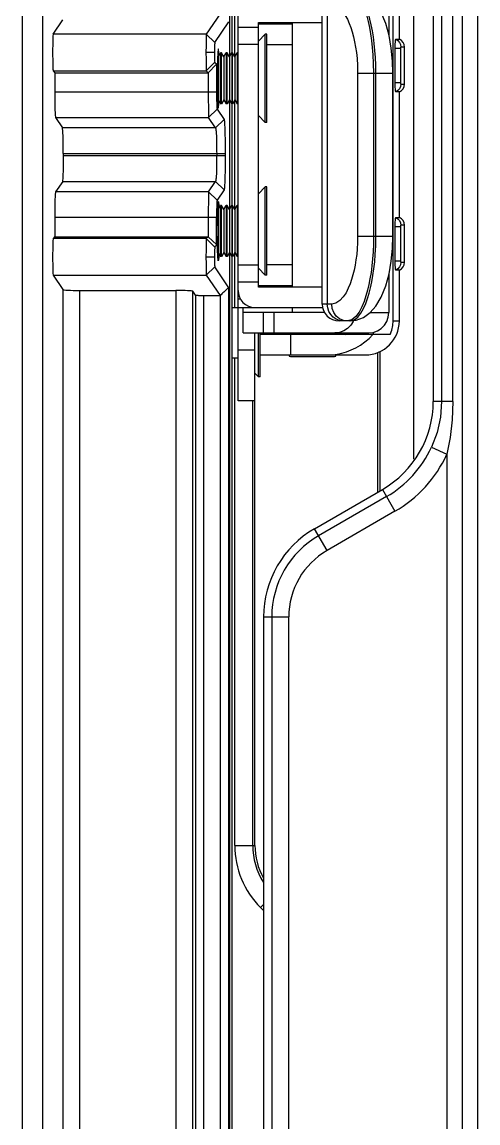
# Model space of a CAD drawing. Header units: millimetres. Extents: x -3132 to 28633, y 682 to 5849.
# Drawn here: x 23356.7 to 23383.5, y 5148.7 to 5213.5 of the extents above; entities that cross this region are included whole.
import ezdxf

# ---------------------------------------------------------------- set-up
doc = ezdxf.new("R2010")
doc.units = ezdxf.units.MM

# ---------------------------------------------------------------- blocks, each defined once
blk = doc.blocks.new('gf')
at = {"linetype": 'Continuous'}
for p, q in [((20080.509, 5019.862), (20080.509, 5447.259)), ((20081.425, 5018.821), (20081.425, 5447.259)), ((20066.792, 5436.434), (20066.792, 5384.2)), ((20054.561, 5432.418), (20054.561, 5125.971)), ((20077.651, 5360.497), (20077.651, 5427.983)), ((20066.931, 5427.208), (20066.931, 5384.434)), ((20079.28, 5425.424), (20079.28, 5363.898)), ((20079.936, 5363.898), (20079.936, 5425.424)), ((20078.792, 5424.49), (20078.792, 5363.898)), ((20055.786, 5126.778), (20055.787, 5399.762)), ((20067.287, 5363.934), (20067.287, 5392.934)), ((20076.426, 5368.634), (20076.426, 5388.234)), ((20076.792, 5385.234), (20076.792, 5388.234)), ((20076.17, 5387.734), (20076.17, 5385.505)), ((20067.098, 5384.2), (20067.098, 5387.434)), ((20072.249, 5369.634), (20072.249, 5387.234)), ((20072.546, 5387.234), (20072.546, 5369.634)), ((20056.398, 5385.543), (20056.959, 5386.384)), ((20066.231, 5386.74), (20065.419, 5385.543)), ((20065.919, 5385.043), (20066.738, 5386.273)), ((20068.487, 5370.634), (20068.487, 5386.234)), ((20068.487, 5386.234), (20072.249, 5386.234)), ((20068.587, 5386.134), (20068.587, 5386.234)), ((20070.476, 5386.234), (20070.476, 5370.634)), ((20065.419, 5385.543), (20056.398, 5385.543)), ((20065.919, 5385.043), (20065.419, 5385.543)), ((20068.487, 5385.934), (20067.287, 5385.934)), ((20070.476, 5386.134), (20068.487, 5386.134)), ((20068.887, 5385.534), (20068.487, 5385.132)), ((20068.887, 5380.334), (20068.887, 5385.534)), ((20068.987, 5385.534), (20068.887, 5385.534)), ((20068.987, 5380.334), (20068.987, 5385.534)), ((20068.487, 5384.934), (20067.287, 5384.934)), ((20068.987, 5384.934), (20070.476, 5384.934)), ((20076.58, 5385.234), (20076.792, 5385.234)), ((20065.9, 5384.463), (20065.4, 5384.463)), ((20065.902, 5384.616), (20065.901, 5384.556)), ((20065.901, 5384.556), (20065.901, 5384.463)), ((20065.903, 5384.736), (20065.902, 5384.676)), ((20065.902, 5384.676), (20065.902, 5384.616)), ((20065.904, 5384.793), (20065.903, 5384.736)), ((20065.906, 5384.847), (20065.904, 5384.793)), ((20066.129, 5384.2), (20066.09, 5384.267)), ((20066.129, 5384.2), (20066.264, 5384.434)), ((20066.264, 5384.434), (20066.264, 5381.434)), ((20066.318, 5384.434), (20066.264, 5384.434)), ((20066.318, 5381.434), (20066.318, 5384.434)), ((20066.453, 5384.2), (20066.318, 5384.434)), ((20066.453, 5384.2), (20066.588, 5384.434)), ((20066.588, 5384.434), (20066.588, 5381.434)), ((20066.642, 5384.434), (20066.588, 5384.434)), ((20066.642, 5381.434), (20066.642, 5384.434)), ((20066.778, 5384.2), (20066.642, 5384.434)), ((20066.778, 5384.2), (20066.913, 5384.434)), ((20066.913, 5384.434), (20066.913, 5381.434)), ((20066.967, 5384.434), (20066.913, 5384.434)), ((20066.967, 5381.434), (20066.967, 5384.434)), ((20067.102, 5384.2), (20066.967, 5384.434)), ((20067.102, 5384.2), (20067.238, 5384.434)), ((20067.238, 5384.434), (20067.238, 5381.434)), ((20067.287, 5384.434), (20067.238, 5384.434)), ((20076.52, 5384.684), (20076.52, 5382.684)), ((20076.869, 5384.684), (20076.52, 5384.684)), ((20076.869, 5384.684), (20076.869, 5382.684)), ((20077.092, 5384.776), (20076.879, 5384.776)), ((20077.092, 5382.593), (20077.092, 5384.776)), ((20065.419, 5383.382), (20065.9, 5383.863)), ((20066.023, 5383.765), (20065.523, 5383.259)), ((20066.043, 5383.746), (20065.9, 5383.863)), ((20066.129, 5384.2), (20066.129, 5381.669)), ((20066.453, 5384.2), (20066.453, 5381.669)), ((20066.778, 5384.2), (20066.778, 5381.669)), ((20067.102, 5384.2), (20067.102, 5381.669)), ((20056.398, 5383.382), (20065.419, 5383.382)), ((20056.398, 5383.382), (20056.486, 5383.251)), ((20056.486, 5383.284), (20056.486, 5382.118)), ((20056.486, 5383.251), (20065.523, 5383.251)), ((20065.419, 5383.382), (20065.519, 5383.263)), ((20065.523, 5383.259), (20065.523, 5382.118)), ((20074.334, 5383.234), (20074.334, 5373.634)), ((20074.334, 5383.234), (20076.413, 5383.234)), ((20075.268, 5383.234), (20075.268, 5373.634)), ((20075.413, 5373.634), (20075.413, 5383.234)), ((20076.413, 5373.634), (20076.413, 5383.234)), ((20076.52, 5382.684), (20076.869, 5382.684)), ((20076.879, 5382.593), (20077.092, 5382.593)), ((20066.023, 5382.118), (20056.486, 5382.118)), ((20066.024, 5381.936), (20066.025, 5381.826)), ((20066.025, 5381.826), (20066.026, 5381.717)), ((20066.026, 5381.717), (20066.028, 5381.611)), ((20066.129, 5381.669), (20066.09, 5381.602)), ((20066.129, 5381.669), (20066.264, 5381.434)), ((20066.453, 5381.669), (20066.318, 5381.434)), ((20066.453, 5381.669), (20066.588, 5381.434)), ((20066.778, 5381.669), (20066.642, 5381.434)), ((20066.778, 5381.669), (20066.913, 5381.434)), ((20066.792, 5381.669), (20066.792, 5375.2)), ((20067.102, 5381.669), (20066.967, 5381.434)), ((20067.098, 5375.2), (20067.098, 5381.669)), ((20067.102, 5381.669), (20067.238, 5381.434)), ((20076.792, 5382.134), (20076.58, 5382.134)), ((20076.792, 5374.734), (20076.792, 5382.134)), ((20066.056, 5381.12), (20065.556, 5380.62)), ((20066.028, 5381.611), (20066.031, 5381.51)), ((20066.031, 5381.51), (20066.033, 5381.447)), ((20066.033, 5381.447), (20066.035, 5381.388)), ((20066.035, 5381.388), (20066.037, 5381.334)), ((20066.037, 5381.334), (20066.039, 5381.285)), ((20066.056, 5381.12), (20066.464, 5380.509)), ((20066.159, 5381.426), (20066.166, 5381.603)), ((20066.318, 5381.434), (20066.264, 5381.434)), ((20066.642, 5381.434), (20066.588, 5381.434)), ((20066.967, 5381.434), (20066.913, 5381.434)), ((20066.931, 5381.434), (20066.931, 5379.842)), ((20067.287, 5381.434), (20067.238, 5381.434)), ((20056.536, 5380.62), (20065.556, 5380.62)), ((20056.536, 5380.62), (20056.943, 5380.009)), ((20065.55, 5380.84), (20065.551, 5380.776)), ((20065.963, 5380.009), (20065.556, 5380.62)), ((20066.464, 5380.509), (20065.963, 5380.009)), ((20068.887, 5380.334), (20068.487, 5380.737)), ((20068.987, 5380.334), (20068.887, 5380.334)), ((20065.963, 5380.009), (20056.943, 5380.009)), ((20066.495, 5380.234), (20066.499, 5380.159)), ((20066.499, 5380.159), (20066.503, 5380.075)), ((20066.503, 5380.075), (20066.507, 5379.984)), ((20066.507, 5379.984), (20066.51, 5379.885)), ((20066.51, 5379.885), (20066.514, 5379.78)), ((20066.514, 5379.78), (20066.517, 5379.67)), ((20066.931, 5379.84), (20066.931, 5377.029)), ((20066.018, 5379.411), (20066.02, 5379.324)), ((20066.02, 5379.324), (20066.021, 5379.232)), ((20066.021, 5379.232), (20066.022, 5379.137)), ((20066.517, 5379.67), (20066.519, 5379.555)), ((20066.519, 5379.555), (20066.522, 5379.436)), ((20066.522, 5379.436), (20066.524, 5379.315)), ((20066.524, 5379.315), (20066.526, 5379.192)), ((20066.526, 5379.192), (20066.527, 5379.068)), ((20066.527, 5379.068), (20066.528, 5378.943)), ((20056.992, 5378.511), (20056.992, 5378.358)), ((20056.992, 5378.511), (20066.53, 5378.511)), ((20066.025, 5378.725), (20066.027, 5378.618)), ((20066.027, 5378.618), (20066.029, 5378.511)), ((20066.029, 5378.511), (20066.029, 5378.358)), ((20066.528, 5378.943), (20066.529, 5378.819)), ((20066.529, 5378.819), (20066.53, 5378.695)), ((20066.53, 5378.695), (20066.53, 5378.572)), ((20066.53, 5378.572), (20066.53, 5378.235)), ((20066.53, 5378.358), (20056.992, 5378.358)), ((20066.025, 5378.087), (20066.022, 5377.774)), ((20066.022, 5377.774), (20066.022, 5377.675)), ((20066.026, 5378.195), (20066.025, 5378.087)), ((20066.526, 5377.739), (20066.525, 5377.615)), ((20066.528, 5377.863), (20066.526, 5377.739)), ((20066.529, 5377.988), (20066.528, 5377.863)), ((20066.53, 5378.235), (20066.529, 5378.112)), ((20066.529, 5378.112), (20066.529, 5377.988)), ((20066.022, 5377.675), (20066.02, 5377.58)), ((20066.515, 5377.143), (20066.512, 5377.035)), ((20066.518, 5377.256), (20066.515, 5377.143)), ((20066.521, 5377.373), (20066.518, 5377.256)), ((20066.523, 5377.493), (20066.521, 5377.373)), ((20066.525, 5377.615), (20066.523, 5377.493)), ((20056.967, 5376.86), (20056.536, 5376.249)), ((20056.967, 5376.86), (20065.963, 5376.86)), ((20065.556, 5376.249), (20065.963, 5376.86)), ((20066.464, 5376.36), (20065.963, 5376.86)), ((20066.505, 5376.838), (20066.501, 5376.751)), ((20066.509, 5376.933), (20066.505, 5376.838)), ((20066.512, 5377.035), (20066.509, 5376.933)), ((20066.931, 5377.027), (20066.931, 5375.434)), ((20068.887, 5376.534), (20068.487, 5376.132)), ((20068.887, 5371.334), (20068.887, 5376.534)), ((20068.987, 5376.534), (20068.887, 5376.534)), ((20068.987, 5371.334), (20068.987, 5376.534)), ((20065.556, 5376.249), (20056.536, 5376.249)), ((20066.056, 5375.749), (20065.556, 5376.249)), ((20066.464, 5376.36), (20066.056, 5375.749)), ((20065.536, 5375.352), (20065.527, 5374.982)), ((20066.028, 5375.223), (20066.026, 5375.115)), ((20066.03, 5375.326), (20066.028, 5375.223)), ((20066.032, 5375.391), (20066.03, 5375.326)), ((20066.034, 5375.452), (20066.032, 5375.391)), ((20066.036, 5375.509), (20066.034, 5375.452)), ((20066.129, 5375.2), (20066.09, 5375.267)), ((20066.129, 5375.2), (20066.264, 5375.434)), ((20066.129, 5375.2), (20066.129, 5372.669)), ((20066.159, 5375.443), (20066.166, 5375.266)), ((20066.264, 5375.434), (20066.264, 5372.434)), ((20066.318, 5375.434), (20066.264, 5375.434)), ((20066.318, 5372.434), (20066.318, 5375.434)), ((20066.453, 5375.2), (20066.318, 5375.434)), ((20066.453, 5375.2), (20066.588, 5375.434)), ((20066.453, 5375.2), (20066.453, 5372.669)), ((20066.588, 5375.434), (20066.588, 5372.434)), ((20066.642, 5375.434), (20066.588, 5375.434)), ((20066.642, 5372.434), (20066.642, 5375.434)), ((20066.778, 5375.2), (20066.642, 5375.434)), ((20066.778, 5375.2), (20066.913, 5375.434)), ((20066.778, 5375.2), (20066.778, 5372.669)), ((20066.913, 5375.434), (20066.913, 5372.434)), ((20066.967, 5375.434), (20066.913, 5375.434)), ((20066.967, 5372.434), (20066.967, 5375.434)), ((20067.102, 5375.2), (20066.967, 5375.434)), ((20067.102, 5375.2), (20067.238, 5375.434)), ((20067.102, 5375.2), (20067.102, 5372.669)), ((20067.238, 5375.434), (20067.238, 5372.434)), ((20067.287, 5375.434), (20067.238, 5375.434)), ((20056.486, 5374.751), (20056.486, 5373.585)), ((20056.486, 5374.751), (20066.023, 5374.751)), ((20065.523, 5374.751), (20065.523, 5373.601)), ((20066.024, 5374.896), (20066.023, 5374.751)), ((20066.023, 5373.104), (20066.023, 5374.751)), ((20066.026, 5375.115), (20066.024, 5375.006)), ((20066.024, 5375.006), (20066.024, 5374.896)), ((20076.58, 5374.734), (20076.792, 5374.734)), ((20076.52, 5374.184), (20076.52, 5372.184)), ((20076.869, 5374.184), (20076.52, 5374.184)), ((20076.869, 5374.184), (20076.869, 5372.184)), ((20077.092, 5374.276), (20076.879, 5374.276)), ((20077.092, 5372.093), (20077.092, 5374.276)), ((20056.486, 5373.618), (20056.398, 5373.486)), ((20065.419, 5373.486), (20056.398, 5373.486)), ((20056.486, 5373.585), (20065.523, 5373.601)), ((20065.523, 5373.601), (20065.419, 5373.486)), ((20065.907, 5373), (20065.419, 5373.486)), ((20066.043, 5373.123), (20065.523, 5373.601)), ((20074.334, 5373.634), (20076.413, 5373.634)), ((20065.907, 5373), (20066.043, 5373.123)), ((20066.129, 5372.669), (20066.09, 5372.602)), ((20066.129, 5372.669), (20066.264, 5372.434)), ((20066.453, 5372.669), (20066.318, 5372.434)), ((20066.453, 5372.669), (20066.588, 5372.434)), ((20066.778, 5372.669), (20066.642, 5372.434)), ((20066.778, 5372.669), (20066.913, 5372.434)), ((20066.792, 5372.669), (20066.792, 5144.2)), ((20067.102, 5372.669), (20066.967, 5372.434)), ((20067.098, 5369.434), (20067.098, 5372.669)), ((20067.102, 5372.669), (20067.238, 5372.434)), ((20065.4, 5372.406), (20065.9, 5372.406)), ((20065.901, 5372.406), (20065.901, 5372.313)), ((20065.901, 5372.313), (20065.902, 5372.252)), ((20065.902, 5372.252), (20065.902, 5372.192)), ((20065.902, 5372.192), (20065.903, 5372.133)), ((20065.903, 5372.133), (20065.904, 5372.075)), ((20065.904, 5372.075), (20065.906, 5372.021)), ((20065.906, 5372.021), (20065.907, 5371.972)), ((20066.318, 5372.434), (20066.264, 5372.434)), ((20066.642, 5372.434), (20066.588, 5372.434)), ((20066.967, 5372.434), (20066.913, 5372.434)), ((20066.931, 5372.434), (20066.931, 5267.773)), ((20067.287, 5372.434), (20067.238, 5372.434)), ((20067.287, 5371.934), (20068.487, 5371.934)), ((20070.476, 5371.934), (20068.987, 5371.934)), ((20076.52, 5372.184), (20076.869, 5372.184)), ((20076.879, 5372.093), (20077.092, 5372.093)), ((20056.398, 5371.325), (20065.419, 5371.325)), ((20056.398, 5371.325), (20056.959, 5370.485)), ((20065.419, 5371.325), (20065.919, 5371.826)), ((20065.419, 5371.325), (20066.231, 5370.129)), ((20066.738, 5370.596), (20065.919, 5371.826)), ((20068.887, 5371.334), (20068.487, 5371.737)), ((20068.987, 5371.334), (20068.887, 5371.334)), ((20076.17, 5371.363), (20076.17, 5369.134)), ((20076.792, 5371.634), (20076.58, 5371.634)), ((20076.792, 5368.634), (20076.792, 5371.634)), ((20067.287, 5370.934), (20068.487, 5370.934)), ((20068.487, 5370.734), (20070.476, 5370.734)), ((20072.249, 5370.634), (20068.487, 5370.634)), ((20068.587, 5370.634), (20068.587, 5370.734)), ((20056.959, 5370.485), (20056.959, 5146.384)), ((20057.958, 5146.434), (20057.958, 5370.434)), ((20057.958, 5370.434), (20063.617, 5370.434)), ((20063.617, 5370.434), (20063.617, 5146.434)), ((20064.616, 5146.485), (20064.616, 5370.384)), ((20064.775, 5370.146), (20064.616, 5370.384)), ((20064.775, 5370.146), (20064.775, 5146.723)), ((20065.008, 5370.124), (20064.969, 5370.125)), ((20065.048, 5370.123), (20065.008, 5370.124)), ((20065.091, 5370.122), (20065.048, 5370.123)), ((20065.136, 5370.121), (20065.091, 5370.122)), ((20065.182, 5370.12), (20065.136, 5370.121)), ((20065.228, 5370.12), (20065.182, 5370.12)), ((20066.231, 5370.12), (20065.228, 5370.12)), ((20065.275, 5146.749), (20065.275, 5370.12)), ((20066.287, 5370.184), (20066.231, 5370.129)), ((20066.231, 5370.129), (20066.231, 5146.74)), ((20066.341, 5370.238), (20066.287, 5370.184)), ((20066.394, 5370.289), (20066.341, 5370.238)), ((20066.443, 5370.337), (20066.394, 5370.289)), ((20066.489, 5370.381), (20066.443, 5370.337)), ((20066.53, 5370.42), (20066.489, 5370.381)), ((20066.567, 5370.455), (20066.53, 5370.42)), ((20066.739, 5146.273), (20066.739, 5370.596)), ((20066.937, 5369.434), (20072.267, 5369.434)), ((20067.287, 5369.934), (20067.428, 5369.934)), ((20067.587, 5367.934), (20067.587, 5369.434)), ((20070.476, 5369.434), (20070.476, 5369.134)), ((20072.805, 5369.634), (20072.249, 5369.634)), ((20072.39, 5369.134), (20067.587, 5369.134)), ((20068.787, 5367.934), (20068.787, 5369.134)), ((20069.393, 5369.134), (20069.393, 5367.934)), ((20073.48, 5368.634), (20073.272, 5368.659)), ((20073.992, 5368.703), (20073.739, 5368.634)), ((20075.077, 5369.134), (20076.17, 5369.134)), ((20073.885, 5368.634), (20073.249, 5368.634)), ((20076.426, 5368.634), (20076.792, 5368.634)), ((20067.587, 5367.934), (20074.985, 5367.934)), ((20068.287, 5363.934), (20068.287, 5367.934)), ((20068.487, 5365.334), (20068.487, 5367.934)), ((20068.587, 5365.334), (20068.587, 5367.934)), ((20076.261, 5367.834), (20068.587, 5367.834)), ((20070.407, 5366.634), (20070.407, 5367.834)), ((20070.476, 5367.934), (20070.476, 5367.834)), ((20072.876, 5367.934), (20072.876, 5367.834)), ((20075.241, 5367.964), (20075.241, 5367.834)), ((20067.287, 5366.934), (20068.287, 5366.934)), ((20075.512, 5366.781), (20075.512, 5358.541)), ((20075.655, 5358.623), (20075.655, 5366.83)), ((20067.287, 5366.434), (20066.937, 5366.434)), ((20067.098, 5337.731), (20067.098, 5366.434)), ((20068.587, 5366.634), (20074.792, 5366.634)), ((20070.376, 5366.534), (20072.976, 5366.534)), ((20068.487, 5365.334), (20068.288, 5365.535)), ((20068.587, 5365.334), (20068.487, 5365.334)), ((20068.287, 5363.934), (20067.287, 5363.934)), ((20068.152, 5337.731), (20068.152, 5363.934)), ((20068.286, 5337.731), (20068.286, 5363.934)), ((20079.936, 5363.898), (20078.792, 5363.898)), ((20078.684, 5361.193), (20079.592, 5360.776)), ((20079.592, 5360.776), (20079.592, 5156.092)), ((20071.792, 5356.393), (20075.792, 5358.702)), ((20076.034, 5358.284), (20072.034, 5355.974)), ((20075.792, 5358.702), (20076.534, 5357.418)), ((20076.534, 5357.418), (20072.534, 5355.109)), ((20072.534, 5355.109), (20071.792, 5356.393)), ((20068.792, 5351.197), (20068.792, 5273.331)), ((20068.792, 5351.197), (20070.275, 5351.197)), ((20069.275, 5351.197), (20069.275, 5165.672)), ((20070.275, 5165.672), (20070.275, 5351.197)), ((20067.098, 5337.731), (20068.286, 5337.731)), ((20068.792, 5334.237), (20068.618, 5334.063)), ((20068.618, 5334.063), (20068.792, 5333.888))]:
    blk.add_line(p, q, dxfattribs=at)
for points in [[(20073.739, 5388.234), (20073.984, 5388.169), (20074.198, 5388.004), (20074.382, 5387.771), (20074.538, 5387.498), (20074.667, 5387.207), (20074.776, 5386.908), (20074.87, 5386.601), (20074.953, 5386.275), (20075.028, 5385.926), (20075.094, 5385.555), (20075.15, 5385.165), (20075.196, 5384.755), (20075.232, 5384.311), (20075.258, 5383.81), (20075.268, 5383.234)], [(20075.413, 5383.234), (20075.406, 5383.715), (20075.386, 5384.159), (20075.356, 5384.58), (20075.316, 5384.984), (20075.266, 5385.371), (20075.206, 5385.743), (20075.138, 5386.094), (20075.061, 5386.426), (20074.971, 5386.751), (20074.862, 5387.077), (20074.728, 5387.403), (20074.564, 5387.713), (20074.366, 5387.979), (20074.136, 5388.165), (20073.884, 5388.234)], [(20076.413, 5383.234), (20076.39, 5383.953), (20076.315, 5384.713), (20076.184, 5385.453), (20075.991, 5386.162), (20075.726, 5386.821), (20075.413, 5387.35), (20075.073, 5387.739), (20074.684, 5388.022), (20074.26, 5388.189), (20073.885, 5388.234)], [(20072.805, 5387.234), (20073.05, 5387.182), (20073.264, 5387.05), (20073.448, 5386.863), (20073.604, 5386.645), (20073.733, 5386.413), (20073.842, 5386.174), (20073.936, 5385.927), (20074.019, 5385.667), (20074.094, 5385.388), (20074.159, 5385.091), (20074.216, 5384.779), (20074.262, 5384.451), (20074.298, 5384.095), (20074.324, 5383.695), (20074.334, 5383.234)], [(20065.419, 5385.543), (20065.413, 5385.445), (20065.404, 5385.206), (20065.403, 5384.861), (20065.4, 5384.463)], [(20065.919, 5385.043), (20065.918, 5385.041), (20065.917, 5385.037), (20065.916, 5385.032), (20065.915, 5385.025), (20065.914, 5385.015), (20065.913, 5385.004), (20065.912, 5384.991), (20065.911, 5384.975), (20065.91, 5384.958), (20065.909, 5384.939), (20065.908, 5384.919), (20065.907, 5384.896), (20065.906, 5384.847)], [(20076.58, 5385.234), (20076.565, 5385.215), (20076.551, 5385.16), (20076.538, 5385.074), (20076.529, 5384.96), (20076.522, 5384.827), (20076.52, 5384.684)], [(20076.58, 5385.234), (20076.701, 5385.159), (20076.796, 5385.052), (20076.857, 5384.921), (20076.879, 5384.776)], [(20065.4, 5384.463), (20065.403, 5384.064), (20065.404, 5383.72), (20065.413, 5383.48), (20065.419, 5383.382)], [(20065.901, 5384.463), (20065.904, 5384.169), (20065.91, 5383.972), (20065.919, 5383.843)], [(20066.097, 5384.443), (20066.081, 5384.042), (20066.07, 5383.51), (20066.067, 5382.934)], [(20066.126, 5384.683), (20066.117, 5384.656), (20066.097, 5384.443)], [(20066.166, 5384.266), (20066.159, 5384.452), (20066.139, 5384.659), (20066.126, 5384.683)], [(20076.869, 5384.684), (20076.87, 5384.719), (20076.872, 5384.749), (20076.875, 5384.769), (20076.879, 5384.776)], [(20066.023, 5383.765), (20066.023, 5382.082), (20066.024, 5381.936)], [(20066.067, 5382.934), (20066.071, 5382.339), (20066.081, 5381.808)], [(20076.52, 5382.684), (20076.522, 5382.542), (20076.529, 5382.409), (20076.538, 5382.296), (20076.551, 5382.209), (20076.565, 5382.153), (20076.58, 5382.134)], [(20076.879, 5382.593), (20076.858, 5382.451), (20076.799, 5382.321), (20076.704, 5382.212), (20076.58, 5382.134)], [(20076.879, 5382.593), (20076.875, 5382.6), (20076.872, 5382.619), (20076.87, 5382.649), (20076.869, 5382.684)], [(20065.523, 5382.118), (20065.525, 5382.006), (20065.527, 5381.887)], [(20065.527, 5381.887), (20065.536, 5381.517), (20065.538, 5381.398)], [(20066.081, 5381.808), (20066.098, 5381.417), (20066.118, 5381.21), (20066.126, 5381.186)], [(20065.538, 5381.398), (20065.541, 5381.182), (20065.543, 5381.084), (20065.545, 5380.995), (20065.55, 5380.84)], [(20066.039, 5381.285), (20066.04, 5381.263), (20066.041, 5381.243), (20066.043, 5381.224), (20066.044, 5381.207), (20066.045, 5381.191), (20066.046, 5381.177), (20066.048, 5381.164), (20066.049, 5381.153), (20066.05, 5381.144), (20066.051, 5381.136), (20066.053, 5381.13), (20066.054, 5381.125), (20066.055, 5381.122), (20066.056, 5381.12)], [(20066.126, 5381.186), (20066.139, 5381.213), (20066.159, 5381.426)], [(20065.551, 5380.776), (20065.553, 5380.68), (20065.554, 5380.649), (20065.555, 5380.63), (20065.556, 5380.62)], [(20066.464, 5380.509), (20066.466, 5380.506), (20066.468, 5380.501), (20066.47, 5380.494), (20066.472, 5380.485), (20066.474, 5380.473), (20066.476, 5380.459), (20066.479, 5380.443), (20066.481, 5380.425), (20066.483, 5380.405), (20066.485, 5380.382), (20066.487, 5380.357), (20066.489, 5380.329), (20066.491, 5380.3), (20066.493, 5380.268), (20066.495, 5380.234)], [(20065.963, 5380.009), (20065.964, 5380.005), (20065.966, 5379.999), (20065.968, 5379.992), (20065.97, 5379.982), (20065.972, 5379.971), (20065.974, 5379.958), (20065.977, 5379.943), (20065.98, 5379.926), (20065.983, 5379.907), (20065.985, 5379.886), (20065.988, 5379.864), (20065.991, 5379.842), (20065.993, 5379.821), (20065.995, 5379.798), (20065.998, 5379.773), (20066, 5379.745), (20066.003, 5379.714), (20066.005, 5379.681), (20066.007, 5379.646), (20066.01, 5379.61), (20066.011, 5379.573), (20066.013, 5379.535), (20066.015, 5379.495), (20066.016, 5379.454), (20066.018, 5379.411)], [(20066.022, 5379.137), (20066.023, 5378.986), (20066.024, 5378.935), (20066.025, 5378.725)], [(20056.992, 5378.358), (20056.986, 5377.631), (20056.968, 5377.086), (20056.943, 5376.86)], [(20066.029, 5378.358), (20066.028, 5378.303), (20066.026, 5378.195)], [(20066.02, 5377.58), (20066.018, 5377.489), (20066.017, 5377.445), (20066.016, 5377.402), (20066.014, 5377.361), (20066.013, 5377.321), (20066.011, 5377.283), (20066.009, 5377.245), (20066.007, 5377.209), (20066.004, 5377.175), (20066.002, 5377.144), (20066, 5377.117), (20065.998, 5377.094), (20065.996, 5377.072), (20065.993, 5377.051), (20065.991, 5377.03), (20065.989, 5377.008), (20065.986, 5376.985), (20065.983, 5376.964), (20065.98, 5376.945), (20065.977, 5376.927), (20065.975, 5376.912), (20065.972, 5376.898), (20065.97, 5376.887), (20065.968, 5376.877), (20065.966, 5376.869), (20065.964, 5376.864), (20065.963, 5376.86)], [(20066.501, 5376.751), (20066.497, 5376.671), (20066.495, 5376.635), (20066.493, 5376.601), (20066.491, 5376.569), (20066.489, 5376.539), (20066.487, 5376.512), (20066.485, 5376.487), (20066.483, 5376.464), (20066.481, 5376.443), (20066.479, 5376.425), (20066.476, 5376.409), (20066.474, 5376.395), (20066.472, 5376.384), (20066.47, 5376.374), (20066.468, 5376.367), (20066.466, 5376.362), (20066.464, 5376.36)], [(20065.545, 5375.874), (20065.543, 5375.784), (20065.541, 5375.687)], [(20065.553, 5376.188), (20065.551, 5376.093), (20065.55, 5376.029), (20065.545, 5375.874)], [(20065.556, 5376.249), (20065.555, 5376.239), (20065.554, 5376.219), (20065.553, 5376.188)], [(20065.541, 5375.687), (20065.538, 5375.47), (20065.536, 5375.352)], [(20066.056, 5375.749), (20066.055, 5375.747), (20066.054, 5375.744), (20066.053, 5375.739), (20066.051, 5375.732), (20066.05, 5375.725), (20066.049, 5375.715), (20066.048, 5375.704), (20066.046, 5375.692), (20066.045, 5375.678), (20066.044, 5375.662), (20066.043, 5375.645), (20066.041, 5375.626), (20066.04, 5375.605), (20066.039, 5375.583), (20066.038, 5375.56), (20066.036, 5375.509)], [(20066.081, 5375.061), (20066.098, 5375.452), (20066.118, 5375.659), (20066.126, 5375.683)], [(20066.126, 5375.683), (20066.139, 5375.656), (20066.159, 5375.443)], [(20065.527, 5374.982), (20065.525, 5374.863), (20065.523, 5374.751)], [(20066.067, 5373.934), (20066.071, 5374.533), (20066.081, 5375.061)], [(20076.58, 5374.734), (20076.565, 5374.715), (20076.551, 5374.66), (20076.538, 5374.574), (20076.529, 5374.46), (20076.522, 5374.327), (20076.52, 5374.184)], [(20076.58, 5374.734), (20076.701, 5374.659), (20076.796, 5374.552), (20076.857, 5374.421), (20076.879, 5374.276)], [(20066.097, 5372.425), (20066.081, 5372.824), (20066.07, 5373.356), (20066.067, 5373.934)], [(20076.869, 5374.184), (20076.87, 5374.219), (20076.872, 5374.249), (20076.875, 5374.269), (20076.879, 5374.276)], [(20065.419, 5373.486), (20065.413, 5373.388), (20065.404, 5373.149), (20065.403, 5372.804), (20065.4, 5372.406)], [(20074.334, 5373.634), (20074.327, 5373.249), (20074.308, 5372.895), (20074.278, 5372.557), (20074.238, 5372.235), (20074.187, 5371.925), (20074.128, 5371.627), (20074.059, 5371.347), (20073.982, 5371.081), (20073.892, 5370.821), (20073.783, 5370.56), (20073.649, 5370.299), (20073.485, 5370.051), (20073.287, 5369.838), (20073.058, 5369.689), (20072.805, 5369.634)], [(20073.884, 5368.634), (20074.129, 5368.699), (20074.342, 5368.865), (20074.527, 5369.098), (20074.682, 5369.37), (20074.812, 5369.661), (20074.921, 5369.96), (20075.014, 5370.268), (20075.097, 5370.593), (20075.172, 5370.942), (20075.238, 5371.313), (20075.294, 5371.704), (20075.34, 5372.114), (20075.377, 5372.558), (20075.403, 5373.058), (20075.413, 5373.634)], [(20073.885, 5368.634), (20074.256, 5368.678), (20074.681, 5368.844), (20075.07, 5369.127), (20075.411, 5369.515), (20075.724, 5370.044), (20075.99, 5370.703), (20076.183, 5371.412), (20076.314, 5372.152), (20076.39, 5372.912), (20076.413, 5373.634)], [(20075.268, 5373.634), (20075.261, 5373.153), (20075.242, 5372.71), (20075.212, 5372.288), (20075.172, 5371.885), (20075.122, 5371.497), (20075.062, 5371.126), (20074.993, 5370.775), (20074.916, 5370.442), (20074.826, 5370.117), (20074.717, 5369.791), (20074.583, 5369.465), (20074.419, 5369.156), (20074.221, 5368.889), (20073.992, 5368.703)], [(20065.92, 5373.013), (20065.912, 5372.938), (20065.906, 5372.803), (20065.902, 5372.613), (20065.901, 5372.406)], [(20066.166, 5372.603), (20066.159, 5372.416), (20066.138, 5372.209), (20066.126, 5372.186)], [(20065.4, 5372.406), (20065.403, 5372.008), (20065.404, 5371.663), (20065.413, 5371.424), (20065.419, 5371.325)], [(20065.907, 5371.972), (20065.908, 5371.95), (20065.909, 5371.929), (20065.91, 5371.91), (20065.911, 5371.893), (20065.912, 5371.878), (20065.913, 5371.865), (20065.914, 5371.853), (20065.915, 5371.844), (20065.916, 5371.837), (20065.917, 5371.831), (20065.918, 5371.827), (20065.919, 5371.826)], [(20066.126, 5372.186), (20066.117, 5372.213), (20066.097, 5372.425)], [(20076.52, 5372.184), (20076.522, 5372.042), (20076.529, 5371.909), (20076.538, 5371.796), (20076.551, 5371.709), (20076.565, 5371.653), (20076.58, 5371.634)], [(20076.879, 5372.093), (20076.858, 5371.951), (20076.799, 5371.821), (20076.704, 5371.712), (20076.58, 5371.634)], [(20076.879, 5372.093), (20076.875, 5372.1), (20076.872, 5372.119), (20076.87, 5372.149), (20076.869, 5372.184)], [(20064.969, 5370.125), (20064.933, 5370.127), (20064.916, 5370.128), (20064.9, 5370.129), (20064.885, 5370.13), (20064.871, 5370.131), (20064.858, 5370.132), (20064.845, 5370.133), (20064.834, 5370.134), (20064.823, 5370.135), (20064.813, 5370.136), (20064.805, 5370.137), (20064.797, 5370.138), (20064.791, 5370.139), (20064.786, 5370.141), (20064.781, 5370.142), (20064.778, 5370.143), (20064.776, 5370.144), (20064.775, 5370.146)], [(20066.738, 5370.596), (20066.737, 5370.596), (20066.735, 5370.595), (20066.733, 5370.594), (20066.729, 5370.593), (20066.725, 5370.59), (20066.72, 5370.587), (20066.715, 5370.583), (20066.709, 5370.578), (20066.702, 5370.573), (20066.694, 5370.567), (20066.685, 5370.56), (20066.676, 5370.552), (20066.666, 5370.543), (20066.655, 5370.533), (20066.643, 5370.523), (20066.63, 5370.511), (20066.616, 5370.499), (20066.601, 5370.485), (20066.567, 5370.455)], [(20073.272, 5368.659), (20073.075, 5368.733), (20072.898, 5368.852), (20072.75, 5369.011), (20072.638, 5369.2), (20072.569, 5369.412), (20072.546, 5369.634)], [(20073.739, 5368.634), (20073.497, 5368.668), (20073.272, 5368.768), (20073.078, 5368.927), (20072.93, 5369.134), (20072.837, 5369.375), (20072.805, 5369.634)], [(20074.082, 5368.658), (20074.066, 5368.612), (20073.925, 5368.386), (20073.738, 5368.196), (20073.514, 5368.054), (20073.264, 5367.965), (20072.999, 5367.934)], [(20074.985, 5367.934), (20075.25, 5367.965), (20075.5, 5368.054), (20075.724, 5368.196), (20075.911, 5368.386), (20076.052, 5368.612), (20076.14, 5368.866), (20076.17, 5369.134)], [(20076.261, 5367.834), (20076.352, 5368.092), (20076.408, 5368.361), (20076.426, 5368.634)], [(20072.612, 5366.634), (20072.867, 5366.645), (20073.131, 5366.678), (20073.403, 5366.735), (20073.68, 5366.816), (20073.96, 5366.924), (20074.237, 5367.057), (20074.508, 5367.217), (20074.768, 5367.401), (20075.01, 5367.607), (20075.231, 5367.834)], [(20073.38, 5367.934), (20073.429, 5367.899), (20073.538, 5367.85), (20073.644, 5367.834)], [(20079.28, 5363.898), (20079.212, 5362.969), (20079.011, 5362.06), (20078.684, 5361.193)], [(20079.936, 5363.898), (20079.896, 5362.814), (20079.78, 5361.771), (20079.592, 5360.776)]]:
    blk.add_lwpolyline(points, dxfattribs=at)
for centre, radius, start, end in [((20076.592, 5384.776), 0.5, 0, 66.42182), ((20076.592, 5382.593), 0.5, 293.57818, 0), ((20076.592, 5374.276), 0.5, 0, 66.42182), ((20076.592, 5372.093), 0.5, 293.57818, 0), ((20068.287, 5370.434), 1, 180, 270), ((20073.249, 5369.634), 1, 180, 270), ((20074.792, 5368.634), 2, 270, 0), ((20070.376, 5366.634), 0.1, 180, 269.92463), ((20072.976, 5366.634), 0.1, 270, 0), ((20072.792, 5363.898), 6, 300, 0), ((20072.792, 5363.898), 6.483, 300, 335.33801), ((20072.792, 5363.898), 7.483, 300, 335.33801), ((20074.792, 5351.197), 6, 120, 180), ((20074.792, 5351.197), 5.517, 120, 180), ((20074.792, 5351.197), 4.517, 120, 180), ((20072.286, 5337.731), 5.188, 180.00001, 225), ((20072.286, 5337.731), 4.134, 180, 211.96945), ((20072.286, 5337.731), 4, 180.00001, 208.88345)]:
    blk.add_arc(centre, radius, start, end, dxfattribs=at)
for centre, major_axis, ratio, start_param, end_param in [((20056.4, 5384.495), (0, 1.05), 0.034921, 0.05236, 1.601198), ((20056.4, 5384.431), (0, 1.05), 0.034921, 1.540394, 3.089233), ((20056.538, 5382.118), (0, 1.5), 0.034921, -4.712389, -3.193953), ((20056.94, 5378.511), (0, 1.5), 0.034921, -1.570796, -0.05236), ((20056.538, 5374.751), (0, 1.5), 0.034921, 0.05236, 1.570796), ((20056.4, 5372.438), (0, 1.05), 0.034921, 0.05236, 1.601198), ((20056.4, 5372.374), (0, 1.05), 0.034921, 1.540394, 3.089233), ((20057.958, 5370.487), (1, 0), 0.052408, -3.106686, -1.570796), ((20063.617, 5370.382), (1, 0), 0.052408, 0.034907, 1.570796)]:
    blk.add_ellipse(centre, major_axis=major_axis, ratio=ratio, start_param=start_param, end_param=end_param, dxfattribs=at)
blk = doc.blocks.new('*U110')
blk.add_blockref('gf', (-20008.792, -5261.934))
blk = doc.blocks.new('*U111')
at = {"color": 0, "linetype": 'ByBlock', "lineweight": -2, "transparency": 16777216}
blk.add_blockref('*U110', (0, 0), dxfattribs=at)

msp = doc.modelspace()

# ---------------------------------------------------------------- block references
msp.add_blockref('*U111', (23310.901, 5089.228))

doc.saveas('drawing.dxf')
